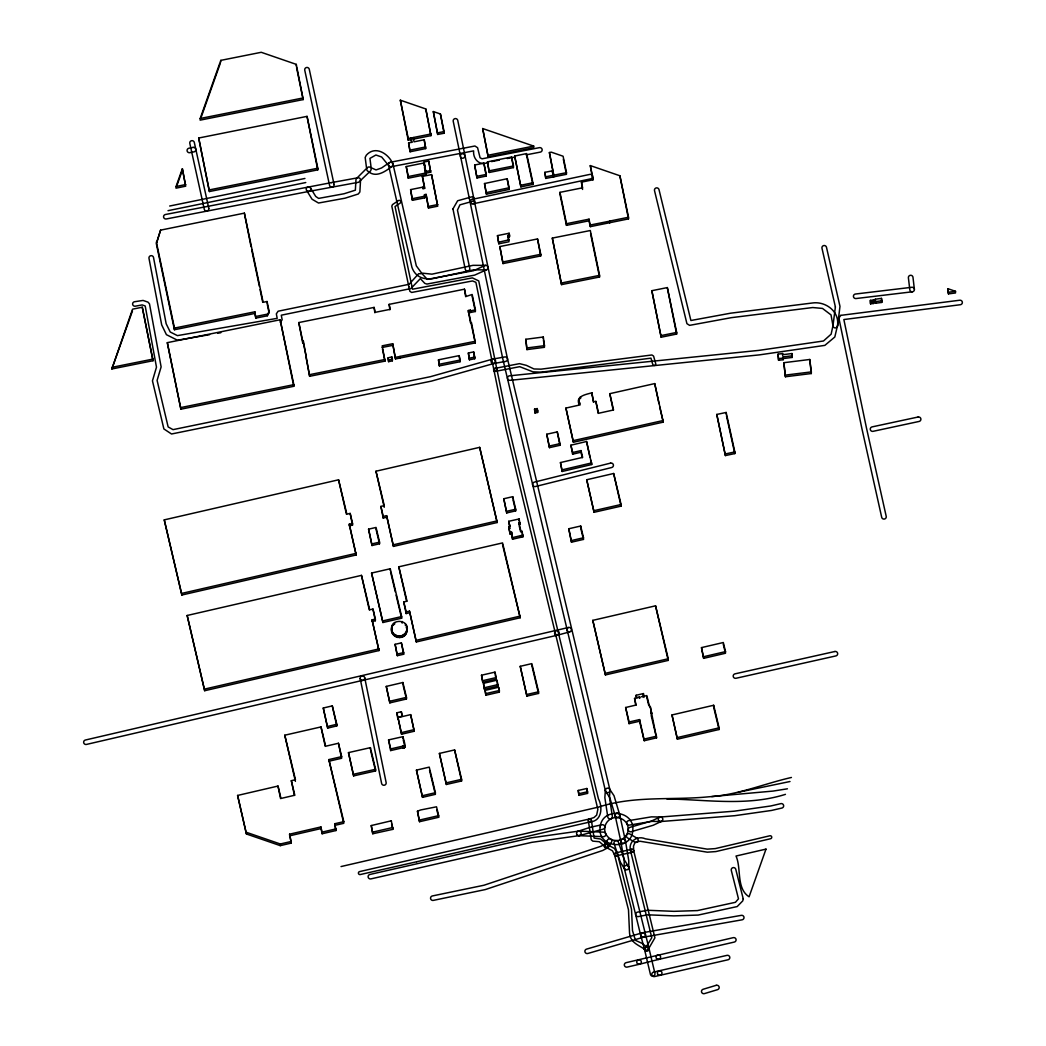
<?xml version="1.0" encoding="UTF-8"?>
<svg xmlns="http://www.w3.org/2000/svg" width="1046" height="1046" viewBox="0 0 1046 1046"><rect width="100%" height="100%" fill="white"/><g stroke="black" fill="none" stroke-linecap="round" stroke-linejoin="round"><path stroke-width="1.5" d="M624.174 867.579L624.201 861.25L620.893 841.559M628.777 867.605L628.764 860.636L625.443 840.879M111.857 368.976L132.541 309.171L142.269 307.21L153.03 360.726L111.857 368.976L132.502 310.819M142.269 307.21L153.03 360.726M254.832 313.447L255.812 318.115L267.305 315.787L269.136 311.407L267.057 301.51L263.134 302.307L244.372 213.136L160.574 230.133L156.325 243.653L174.421 329.738L254.832 313.447L254.871 311.8L174.46 328.091L174.421 329.738M160.574 230.133L156.848 242.162M167.308 342.657L180.893 409.195L293.782 386.301L293.821 384.653L280.171 319.762L167.308 342.657L180.893 409.195M164.248 519.875L181.873 595.017L356.163 554.981L349.246 524.19L352.541 523.445L350.162 513.416L346.88 514.174L338.564 479.8L164.248 519.875L181.873 595.017M176.042 186.528L176.003 188.175L185.704 186.175L182.357 168.72L176.042 186.528L185.757 184.527M185.364 184.593L182.357 168.72M198.701 138.02L209.409 191.536L317.749 169.87L317.788 168.223L307.04 116.368L198.701 138.02L209.409 191.536M187.156 615.479L204.676 690.713L378.966 650.56L372.075 619.847L375.37 619.088L372.977 609.06L369.696 609.818L361.471 575.378L187.156 615.479L204.676 690.713M200.178 118.499L200.139 120.146L303.183 99.579L296.28 64.368L261.239 52.3L220.798 60.367L200.178 118.499L303.222 97.932M220.758 62.015L220.798 60.367M244.372 213.136L251.027 246.634M284.774 735.207L295.456 779.728L291.324 780.682L294.815 795.222L280.982 798.451L278.001 786.056L237.599 795.444L246.425 833.989L280.263 845.639L291.272 843.089L289.585 834.185L320.926 826.941L322.129 833.754L336.014 830.524L334.825 823.725L343.794 821.672L328.862 759.592L341.663 756.624L338.446 743.261L325.659 746.229L321.004 726.918L284.774 735.207L295.403 781.375M255.812 318.115L254.871 311.8M246.425 833.989L237.599 795.444M267.005 303.157L267.057 301.51M267.305 315.787L269.136 311.407M280.171 319.762L293.782 386.301M296.227 66.016L296.28 64.368M278.001 786.056L280.563 798.556M280.263 845.639L280.315 843.991L246.464 832.341M470.491 322.848L468.307 310.505L470.321 310.113L470.425 312.493L475.355 311.512L475.407 309.864L472.164 294.488L466.019 296.476L464.476 289.18L389.138 304.36L390.184 309.328L388.681 309.642L375.148 312.349L374.115 307.406L298.79 322.56L302.686 342.787L303.353 341.022L302.686 342.787M307.04 116.368L317.749 169.87M291.272 843.089L289.585 834.185M291.324 780.682L294.423 795.418M303.353 341.022L309.642 376.299L384.98 361.118L382.195 345.821L392.721 343.729L395.493 358.935L475.315 342.905L468.307 310.505M309.642 376.299L305.798 355.967M321.004 726.918L325.254 746.386M323.266 708.011L327.699 728.081L336.786 725.924L336.825 724.277L332.288 705.893L323.266 708.011L327.699 728.081M322.129 833.754L320.926 826.941M343.376 821.764L328.862 759.592M332.288 705.893L336.786 725.924M338.564 479.8L346.448 514.253M334.825 823.725L334.785 825.372L343.742 823.32L343.794 821.672M338.446 743.261L341.271 756.781M341.663 756.624L341.624 758.272L328.81 761.24M356.163 554.981L349.246 524.19M350.162 513.416L352.502 525.092L349.207 525.837M352.502 525.092L352.541 523.445M348.475 752.61L353.64 775.884L375.553 770.928L375.592 769.281L370.389 747.655L348.475 752.61L353.64 775.884M361.471 575.378L369.29 609.896M374.115 307.406L374.847 312.767M368.571 529.158L372.036 545.515L379.502 543.802L379.554 542.155L376.05 527.446L368.571 529.158L372.036 545.515M371.565 573.051L382.928 622.501L401.612 618.212L401.651 616.565L390.25 568.763L371.565 573.051L382.928 622.501M378.966 650.56L372.075 619.847M386.575 517.286L383.202 518.058L383.241 516.41L386.628 515.652L393.453 546.404L497.19 522.516L479.656 447.348L375.972 471.223L384.222 507.284M372.977 609.06L375.331 620.736L372.023 621.494M370.349 749.302L370.389 747.655M375.331 620.736L375.37 619.088M391.086 820.862L371.252 825.556L372.768 833.754L392.917 829.334L391.309 820.809M375.972 471.223L384.261 505.636L380.888 506.408L383.202 518.058M372.768 833.754L371.252 825.556M389.138 304.36L389.883 309.734M388.118 357.81L388.602 361.668L392.342 360.805L392.381 359.157L391.845 356.948L388.118 357.81L388.602 361.668M391.845 356.948L392.342 360.805M395.493 358.935L392.721 343.729M431.004 133.98L413.144 137.549L413.105 139.196L430.965 135.627L425.8 108.954L400.33 100.181L408.228 140.177L411.078 139.602L411.117 137.954L408.267 138.53L408.228 140.177M386.262 686.411L389.857 702.873L406.436 699.016L406.476 697.368L402.88 682.515L386.262 686.411L389.857 702.873M390.21 570.41L390.25 568.763M393.453 546.404L386.628 515.652M402.932 747.746C407.574 749.799 403.102 738.058 402.893 736.672L388.563 739.901L390.668 750.57L402.932 747.746L402.971 746.099L390.707 748.923L390.668 750.57M391.675 630.673C388.955 617.911 410.463 618.578 406.907 631.183C405.521 641.76 388.589 637.759 391.766 627.574M391.845 631.849L391.714 629.025M391.714 629.221L392.067 626.162M392.328 633.209L391.897 630.202M392.655 624.841L392.028 627.809M399.99 358.137L400.017 356.398L475.368 341.258M392.969 634.36L392.368 631.562M393.531 625.194L393.571 623.547M393.911 635.471L393.008 632.712M408.267 178.186L408.319 176.539L425.984 172.995L423.905 163.006L406.227 166.549L408.267 178.186L425.931 174.643L424.101 162.012L428.729 161.071L430.677 172.198L426.049 173.126L424.101 162.012M394.604 624.187L394.643 622.54M395.1 644.31L397.336 655.672L403.625 654.26L403.678 652.612L401.376 642.898L395.1 644.31L397.336 655.672M395.27 636.53L395.31 634.883L393.95 633.824M411.117 137.954L411.967 142.23L408.607 142.884L410.097 151.762L425.67 148.584L424.218 139.772L414.046 141.811L413.144 137.549M396.46 637.132L396.499 635.484L395.31 634.883M409.457 612.799L406.162 613.557L406.201 611.91L409.509 611.152L416.334 641.956L520.215 617.741L502.564 542.913L398.801 566.814L406.606 601.293M410.097 151.762L408.607 142.884M392.668 829.386L392.668 827.53L372.807 832.106M397.742 637.511L397.781 635.863L396.499 635.484M401.572 734.214L397.99 717.595L410.647 714.627L414.242 731.246L401.572 734.214L397.898 717.229L402.409 716.17L401.337 711.751L396.826 712.823L397.846 718.877M422.388 176.408L424.833 188.28L423.264 188.633L422.976 187.116L410.607 189.614L412.425 200.296L424.807 197.838L424.493 194.674L426.088 194.386L428.494 208.049L437.751 206.18L431.553 174.59L422.388 176.408L424.493 188.45M399.324 637.668L399.376 636.02C403.743 636.203 408.463 631.405 406.306 627.051M400.919 637.511L400.971 635.863M412.425 200.296L410.607 189.614M401.376 642.898L403.625 654.26M402.174 623.128L402.226 621.481M402.566 636.975L402.605 635.327M398.801 566.814L407.025 601.202L403.743 601.96L406.162 613.557M401.337 711.751L402.017 716.34M402.841 684.162L402.88 682.515M404.044 636.073L404.083 634.425M405.103 635.079L405.142 633.431M405.43 625.586L405.469 623.939M402.841 738.319L402.893 736.672M405.887 634.007L405.926 632.359M403.168 748.099L402.971 746.099M403.416 748.23L403.037 746.216M403.547 748.282L403.338 746.517M406.567 632.595L406.606 630.947M406.685 628.031L406.724 626.384M403.691 748.282L403.73 746.648L405.024 745.628M403.834 748.282L404.018 746.596M404.109 748.191L404.266 746.465M404.331 748.021L404.527 746.138M404.527 747.655L404.58 745.72M422.937 188.764L422.976 187.116M424.218 139.772L425.67 148.584M423.852 164.653L423.905 163.006M425.8 108.954L430.965 135.627M410.647 714.627L414.242 731.246M424.807 197.838L424.493 194.674M428.494 208.049L426.088 194.386M428.729 161.071L430.677 172.198M416.334 641.956L409.509 611.152M431.553 174.59L437.424 204.598M433.305 111.543L437.699 134.45L444.04 133.247L444.092 131.6L440.418 113.988L433.305 111.543L437.699 134.45M416.439 770.131L422.519 797.34L435.345 794.345L435.384 792.698L429.239 767.123L416.439 770.131L422.519 797.34M417.459 811.238L419.538 821.698L438.627 817.292L438.666 815.645L436.522 806.806L420.597 809.97L417.459 811.238L419.538 821.698M440.418 113.988L444.04 133.247M438.483 359.824L439.359 365.891L460.044 361.72L460.083 360.072L459.155 355.627L438.483 359.824L439.359 365.891M439.398 753.421L446.367 784.474L461.574 780.983L461.613 779.335L454.605 749.93L439.398 753.421L446.367 784.474M459.155 355.627L460.044 361.72M464.476 289.18L465.666 296.659M454.605 749.93L461.574 780.983M468.36 352.999L469.432 359.811L474.701 358.739L474.74 357.091L473.655 351.914L468.36 352.999L469.432 359.811M470.425 312.493L470.321 310.113M474.662 165.02L476.989 177.951L486.22 176.068L486.259 174.421L483.88 163.15L474.662 165.02L476.989 177.951M471.471 322.599L475.315 342.905M473.655 351.914L474.701 358.739M482.677 128.54L488.181 156.874L533.669 147.748L533.708 146.1L482.677 128.54L488.181 156.874M483.88 163.15L486.22 176.068M484.507 183.534L486.455 194.216L509.088 189.418L509.127 187.77L507.153 178.735L484.507 183.534L486.455 194.216M479.656 447.348L497.19 522.516M487.462 161.869L489.293 172.459L513.403 167.608L513.455 165.961L511.586 157.005L487.462 161.869L489.293 172.459M481.513 675.219L482.781 682.306L496.235 679.194L496.275 677.56L494.98 672.12L481.513 675.219L482.781 682.306M483.448 683.326L484.455 689.366L497.922 686.254L497.961 684.607L496.889 680.201L483.448 683.326L484.455 689.366M485.135 690.373L485.854 695.25L499.321 692.138L499.373 690.491L498.602 687.248L485.135 690.373L485.854 695.25M497.478 235.612L498.824 243.81L508.971 241.744L508.016 235.415L509.52 235.102L509.127 233.245L497.478 235.612L498.824 243.81M499.831 246.568L503.034 263.579L540.704 255.943L540.756 254.296L537.526 238.933L499.831 246.568L503.034 263.579M507.153 178.735L509.088 189.418M494.941 673.768L494.98 672.12M508.591 240.018L508.016 235.415M496.85 681.848L496.889 680.201M509.127 233.245L509.48 236.749L507.977 237.063M509.48 236.749L509.52 235.102M511.586 157.005L513.403 167.608M498.602 687.248L499.321 692.138M503.793 498.746L506.735 512.932L515.652 510.879L515.704 509.232L512.723 496.693L503.793 498.746L506.735 512.932M514.671 156.05L520.895 186.881L532.859 184.41L532.898 182.762L526.622 153.566L514.671 156.05L520.895 186.881M520.045 522.752L518.973 523L518.921 524.647L519.993 524.399L519.143 518.973L508.709 521.3L509.585 526.844M518.973 523L521.026 531.59L522.098 531.342L522.961 536.781L512.54 539.226L511.599 533.826L510.173 534.153L508.853 528.544L508.892 526.896L510.304 526.569L509.964 525.131M510.173 534.153L508.892 526.896M511.625 535.356L511.651 532.179L510.226 532.519M512.671 498.341L512.723 496.693M511.939 535.277L511.651 532.179M512.54 539.226L511.991 533.63M519.091 520.62L519.143 518.973M520.673 537.369L520.699 535.657L523 535.134M525.811 339.283L526.949 349.599L544.43 347.324L544.482 345.677L543.292 337.008L525.811 339.283L526.949 349.599M522.059 532.989L522.098 531.342M520.228 666.315L526.909 696.113L538.52 693.433L538.572 691.798L531.826 663.622L520.228 666.315L526.909 696.113M537.526 238.933L540.704 255.943M534.571 409.104L534.977 412.974L537.618 412.451L537.657 410.803L537.213 408.581L534.571 409.104L534.977 412.974M537.213 408.581L537.618 412.451M544.888 172.329L545.764 178.421L553.282 176.931L553.321 175.283L552.406 170.851L544.888 172.329L545.764 178.421M543.253 338.656L543.292 337.008M549.398 152.533L554.04 176.774L566.448 174.316L566.487 172.668L563.088 156.22L551.294 152.167L549.398 152.533L554.04 176.774M552.366 172.498L552.406 170.851M546.77 434.234L549.464 447.649L559.937 445.295L559.989 443.648L557.257 431.893L546.77 434.234L549.464 447.649M552.314 238.096L561.545 284.617L599.528 277.007L599.567 275.36L590.31 230.525L552.314 238.096L561.545 284.617M589.016 220.811L590.336 226.642L628.476 218.902L628.515 217.254L619.886 175.767L590.284 165.582L593.239 179.742L581.445 182.148L582.609 187.796L559.963 192.346L559.924 193.994L566.461 225.348L589.016 220.811L589.068 219.163L566.501 223.7L566.461 225.348M557.257 431.893L559.937 445.295M581.001 450.578L582.661 457.377L560.447 462.567L562.186 471.471L591.735 464.529L586.571 441.504L570.894 445.191L572.646 454.173L580.961 452.225L581.001 450.578L572.685 452.526L572.646 454.173M562.186 471.471L560.447 462.567M579.615 402.618C579.026 407.247 579.17 399.206 580.125 404.894L565.912 408.071L573.404 442.236L663.256 422.139L654.718 383.594L609.779 393.675L613.178 410.137M568.776 528.753L571.495 542.181L583.446 539.422L583.498 537.775L580.687 526.02L568.776 528.753L571.495 542.181M573.404 442.236L565.912 408.071M581.445 182.148L582.57 189.444M579.079 404.371C575.418 395.872 586.375 394.486 591.958 392.76L593.33 402.056M579.693 399.088L579.732 397.441M580.608 398.382L580.648 396.735M580.635 527.668L580.687 526.02M590.284 165.582L592.86 179.807M590.336 226.642L589.068 219.163M586.571 441.504L589.879 456.893M578.229 790.449L578.961 795.352L587.512 793.404L587.564 791.757L586.806 788.501L578.229 790.449L578.961 795.352M586.714 479.748L594.076 512.292L621.049 506.146L621.089 504.499L613.649 473.498L586.714 479.748L594.076 512.292M591.644 394.734L591.958 392.76M591.683 393.087L593.71 401.873L595.854 401.376L598.207 413.432M586.806 788.501L587.512 793.404M592.794 620.356L605.438 674.932L668.198 660.405L668.237 658.758L655.554 605.817L592.794 620.356L605.438 674.932M609.674 221.085L609.661 222.811L609.674 221.085L628.515 217.254M619.886 175.767L628.476 218.902M613.649 473.498L621.049 506.146M643.918 697.434L643.434 693.576L636.164 695.263L636.687 697.473L639.851 697.198L634.556 698.414L636.125 705.03L625.639 707.501L629.064 723.636L639.564 721.243L639.603 719.596L629.117 721.988L629.064 723.636M634.556 698.414L635.772 705.357M636.112 696.911L636.164 695.263M639.707 698.401L639.747 696.754M651.841 290.696L661.164 337.217L676.631 334.066L676.67 332.419L667.322 287.585L651.841 290.696L661.164 337.217M643.382 695.224L643.434 693.576M643.957 695.786L641.721 696.767L646.833 695.577L649.488 706.599L650.233 706.429L656.548 737.835L644.258 740.712L639.603 719.596M654.718 383.594L658.967 403.691M650.233 706.429L651.566 713.764L650.808 713.934L650.86 712.287M651.566 713.764L651.606 712.117M655.554 605.817L668.198 660.405M667.322 287.585L676.631 334.066M671.99 714.954L677.39 739.195L719.06 729.507L719.099 727.859L713.66 705.265L671.99 714.954L677.39 739.195M701.487 647.605L703.644 658.352L725.466 653.253L725.519 651.606L723.309 642.519L701.487 647.605L703.644 658.352M716.785 414.438L725.401 455.572L734.789 453.585L734.828 451.937L726.159 412.464L716.785 414.438L725.401 455.572M713.607 706.913L713.66 705.265M726.12 414.111L726.159 412.464M778.041 354.149L778.59 360.295L783.166 359.706L783.062 356.934L792.201 355.797L791.914 353.548L782.761 354.699L782.617 353.561L778.041 354.149L778.59 360.295M782.565 355.209L782.617 353.561M783.166 359.706L783.062 356.934M783.846 362.7L785.415 376.756L811.291 373.54L811.343 371.892L809.735 359.484L783.846 362.7L785.415 376.756M791.914 353.548L792.162 357.444L783.009 358.582M792.162 357.444L792.201 355.797M809.735 359.484L811.291 373.54M870.377 300.359L870.56 303.863L873.658 303.484L873.711 301.836L873.475 299.993L870.377 300.359L870.56 303.863M873.475 299.993L873.658 303.484M875.254 299.221L875.541 303.248L881.765 302.412L881.804 300.764L881.477 298.385L875.254 299.221L875.541 303.248M881.477 298.385L881.765 302.412M948.003 288.735L948.447 293.887L955.482 292.972L955.521 291.324L948.003 288.735L948.447 293.887M406.907 631.183L406.999 627.94M605.386 790.214L604.85 797.614L607.778 816.939A2.301 2.262 1.5 0 0 610.354 818.913A2.301 2.262 1.5 0 0 612.355 816.39L609.439 797.144L609.988 790.593M176.526 186.698L182.318 170.367M200.675 118.616L220.209 63.545M578.595 401.076L579 400.003M630.62 851.065L651.789 937.739L645.434 948.121A1.53 1.517 1.5 0 0 645.905 950.16A1.53 1.517 1.5 0 0 647.997 949.794L654.914 937.817L633.601 850.359M608.445 847.064L611.479 842.278A2.301 2.262 1.5 0 0 610.733 839.154A2.301 2.262 1.5 0 0 607.556 839.886L604.536 844.671A2.301 2.262 1.5 0 0 606.026 848.084A2.301 2.262 1.5 0 0 608.759 845.521A2.301 2.262 1.5 0 0 605.373 843.887L601.058 846.24L483.945 885.243L432.377 895.951A2.301 2.262 1.5 0 0 430.599 898.645A2.301 2.262 1.5 0 0 433.332 900.384L485.305 889.571L602.744 850.476L607.608 847.848M280.276 322.416L282.145 319.762L281.282 315.199L410.817 288.565L420.374 278.615L424.781 283.361L426.925 284.067L474.662 275.111L486.704 269.698M389.4 162.627L381.555 167.975L376.037 169.936L369.97 167.177A2.301 2.262 1.5 0 0 366.924 168.275A2.301 2.262 1.5 0 0 368.035 171.283C375.945 178.369 385.451 171.387 392.028 166.353A2.301 2.262 1.5 0 0 391.975 162.588A2.301 2.262 1.5 0 0 388.458 164.052A2.301 2.262 1.5 0 0 391.165 166.719L473.629 150.872C472.766 159.371 480.245 166.615 488.39 162.208M659.542 817.24L651.671 820.966L629.875 827.386A2.301 2.262 1.5 0 0 628.332 830.21A2.301 2.262 1.5 0 0 631.196 831.727L653.175 825.268L661.543 821.319M611.139 818.704C616.787 815.893 624.083 818.39 626.999 823.934A11.741 11.545 1.5 0 1 626.672 834.786A11.768 11.584 1.5 0 1 616.277 840.592L613.374 840.186A11.833 11.65 1.5 0 1 604.771 830.472A11.768 11.584 1.5 0 1 611.204 818.652M578.137 831.23L590.807 827.125L602.012 824.771A2.301 2.262 1.5 0 1 604.745 826.51A2.301 2.262 1.5 0 1 602.967 829.203L579.576 835.545M589.316 819.031A1.53 1.517 1.5 0 1 591.382 820.692A1.53 1.517 1.5 0 1 588.885 821.607A1.53 1.517 1.5 0 1 589.316 819.031L593.984 817.541L596.638 815.148L597.867 809.264L506.016 428.952L475.891 282.315L472.517 280.943L411.64 292.462L409.849 291.285L408.842 286.669M590.336 821.881C601.96 821.018 602.836 807.002 598.443 798.869L509.01 428.285L478.728 280.903L472.374 277.883L412.529 289.206L395.035 206.559L400.147 203.107A1.53 1.517 1.5 0 0 400.553 201.015A1.53 1.517 1.5 0 0 398.408 200.623L392.459 204.637L391.819 206.193L408.842 286.656M642.336 932.797L586.531 949.127A2.301 2.262 1.5 0 0 584.989 951.952A2.301 2.262 1.5 0 0 587.852 953.481L643.656 937.138M492.692 359.105L430.324 376.717L173.035 429.631L168.144 426.938L157.096 380.404L161.123 366.911L149.486 303.863L147.983 302.124L143.067 300.437L134.489 301.745A2.301 2.262 1.5 0 0 132.659 304.399A2.301 2.262 1.5 0 0 135.352 306.19L142.138 304.922L145.198 305.968L156.482 367.172L152.454 380.836L163.882 428.938L171.531 433.998L431.357 381.136L493.974 363.472M341.035 866.559L598.874 807.002C634.608 795.431 672.212 800.452 708.94 796.777C737.469 795.13 763.881 783.768 791.43 777.466M568.501 627.495L85.419 740.019A2.301 2.262 1.5 0 0 83.706 742.738A2.301 2.262 1.5 0 0 86.478 744.425L557.413 635.197M557.492 635.184L569.73 631.862M639.616 964.203L658.902 959.352M327.751 726.434L336.825 724.277M562.225 469.824L591.788 462.894M508.853 528.544L510.265 528.217M703.683 656.705L725.519 651.606M401.625 732.566L414.281 729.598M644.297 739.064L656.6 736.188M416.373 640.309L520.254 616.094M389.897 701.225L406.476 697.368M422.558 795.692L435.384 792.698M677.429 737.548L719.099 727.859M322.168 832.106L336.054 828.877M280.315 843.991L291.324 841.442M416.687 861.76L590.219 821.921M388.641 360.02L392.381 359.157M372.075 543.868L379.554 542.155M393.505 544.757L497.229 520.869M571.534 540.534L583.498 537.775M204.728 689.066L379.005 648.912M482.821 680.658L496.275 677.56M484.494 687.719L497.961 684.607M485.893 693.603L499.373 690.491M605.477 673.284L668.237 658.758M526.962 694.466L538.572 691.798M289.546 835.832L320.887 828.589M419.59 820.051L438.666 815.645M785.441 794.359C746.922 806.479 706.325 799.615 666.877 798.948M639.577 964.216L627.155 967.092A2.301 2.262 1.5 0 1 624.384 965.406A2.301 2.262 1.5 0 1 626.096 962.673L733.259 937.661A2.301 2.262 1.5 0 1 736.031 939.347A2.301 2.262 1.5 0 1 734.305 942.067L658.849 959.365M506.774 511.285L515.704 509.232M181.912 593.37L356.202 553.334M512.579 537.592L520.699 535.657M382.967 620.853L401.651 616.565M446.407 782.826L461.613 779.335M589.513 818.966L359.602 871.593A1.53 1.517 1.5 0 0 358.451 873.41A1.53 1.517 1.5 0 0 360.282 874.548L416.687 861.76M594.115 510.644L621.089 504.499M579 793.705L587.564 791.757M353.692 774.236L375.592 769.281M549.503 446.001L559.989 443.648M573.443 440.588L663.295 420.492M397.375 654.025L403.678 652.612M494.771 368.414L519.522 363.642L526.36 365.355L533.983 368.963L541.03 369.16L651.893 354.973L653.567 356.071L655.685 363.498A1.53 1.517 1.5 0 1 654.626 365.368A1.53 1.517 1.5 0 1 652.73 364.309L650.965 358.15L541.318 372.167L532.937 371.827L519.705 366.675L495.438 371.369M631.784 849.234L615.702 852.908M632.438 852.189L616.316 855.863M486.495 192.569L509.127 187.77M472.034 199.394L589.931 174.381A2.301 2.262 1.5 0 1 592.664 176.12M473.014 203.826L590.912 178.814A2.301 2.262 1.5 0 0 592.69 177.009M725.453 453.925L734.828 451.937M789.992 781.519L738.162 792.28M520.947 185.234L532.898 182.762M410.15 150.114L425.709 146.937M169.674 206.023L304.935 178.461M168.014 210.677L305.772 182.54M477.041 176.303L486.259 174.421M498.864 242.162L508.957 239.848M469.484 358.163L474.74 357.091M661.203 335.57L676.67 332.419M428.533 206.402L437.803 204.532M503.074 261.931L540.756 254.296M255.865 316.467L267.358 314.14M180.932 407.548L293.821 384.653M488.221 155.226L533.708 146.1M489.332 170.812L513.455 165.961M111.909 367.342L153.069 359.079M309.681 374.651L385.02 359.471M439.412 364.243L460.083 360.072M209.448 189.888L317.788 168.223M426.101 171.479L430.717 170.55M545.816 176.774L553.321 175.283M561.597 282.969L599.567 275.36M470.478 310.845L475.407 309.864M382.143 347.468L392.681 345.376M412.464 198.648L424.846 196.19M554.079 175.127L566.487 172.668M590.389 224.995L609.713 221.164M468.268 312.153L470.269 311.76M395.532 357.287L400.043 356.49M535.029 411.326L537.657 410.803M491.542 161.594L499.4 160.064M507.271 158.534L515.142 157.005M526.151 154.86L540.311 152.115A2.301 2.262 1.5 0 0 542.116 149.447A2.301 2.262 1.5 0 0 539.409 147.656L482.023 158.822L480.075 157.763L477.577 147.708L474.91 146.009L390.276 162.261M308.975 191.392L166.327 218.954A2.301 2.262 1.5 0 1 163.607 217.176A2.301 2.262 1.5 0 1 165.425 214.508L331.373 182.619M787.416 788.802L773.099 791.077L711.738 796.555M437.738 132.803L444.092 131.6M308.962 191.392L358.66 182.252L370.65 170.812L371.291 168.942L369.944 158.391L375.906 155.004L381.646 157.005L388.589 165.503L411.915 267.279C415.131 276.693 423.225 279.883 432.586 278.681L473.694 269.829L485.71 269.907A2.301 2.262 1.5 0 0 487.985 267.161L457.743 120.395A2.301 2.262 1.5 0 0 455.036 118.616A2.301 2.262 1.5 0 0 453.219 121.271L502.969 359.641L605.451 790.92M331.373 182.619L357.104 177.925L366.584 168.419L365.172 157.462L366.309 155.213C375.422 144.949 388.785 153.958 392.969 164L416.308 265.828L421.616 273.071L431.959 274.17L473.014 265.331L485.749 265.383M424.441 196.321L426.049 196.033M492.914 359.053L504.813 356.948A2.301 2.262 1.5 0 1 507.493 358.778L609.936 789.887M493.738 363.524L505.636 361.406A2.301 2.262 1.5 0 0 507.493 358.778L487.985 267.188A2.301 2.262 1.5 0 0 484.756 265.592L473.511 270.718L427.317 279.374L422.048 273.699L418.622 273.725L409.117 284.29L278.131 311.211L276.34 313.839L277.19 318.337L177.428 335.622L170.237 332.013L166.157 323.737L153.527 257.512A2.301 2.262 1.5 0 0 150.833 255.695A2.301 2.262 1.5 0 0 148.99 258.336L161.685 324.875L166.419 334.668L177.467 340.225L209.605 334.655M642.584 932.744L741.287 915.355A2.301 2.262 1.5 0 1 743.968 917.185A2.301 2.262 1.5 0 1 742.098 919.813L643.408 937.203M217.633 333.269L220.85 332.706M578.53 831.139L530.91 837.885L369.892 874.469A2.301 2.262 1.5 0 0 368.166 877.189A2.301 2.262 1.5 0 0 370.938 878.888L531.839 842.331L579.183 835.623M875.58 301.601L881.804 300.764M948.487 292.239L955.521 291.324M526.988 347.952L544.482 345.677M778.642 358.647L783.206 358.059M785.454 375.109L811.343 371.892M870.599 302.216L873.711 301.836M912.387 291.782L856.02 298.541A2.301 2.262 1.5 0 1 853.444 296.567A2.301 2.262 1.5 0 1 855.458 294.031L911.824 287.284A2.301 2.262 1.5 0 1 914.387 289.258A2.301 2.262 1.5 0 1 912.374 291.782A2.301 2.262 1.5 0 1 909.811 289.781L908.399 277.805A2.301 2.262 1.5 0 1 910.412 275.294A2.301 2.262 1.5 0 1 912.975 277.282L914.387 289.271M660.353 817.031L734.214 811.186L770.719 805.982L780.826 803.642A2.301 2.262 1.5 0 1 783.598 805.328A2.301 2.262 1.5 0 1 781.885 808.048L771.49 810.454L734.815 815.684L660.732 821.541M660.588 817.018L651.41 816.861L628.672 820.626A2.301 2.262 1.5 0 0 626.789 823.228A2.301 2.262 1.5 0 0 629.444 825.085L651.959 821.358L660.497 821.555M579.053 831.125L603.45 832.145A2.301 2.262 1.5 0 1 605.778 834.394A2.301 2.262 1.5 0 1 603.49 836.682L578.66 835.649M397.781 635.863L399.376 636.02M605.856 847.247L612.446 850.777L614.59 854.961M645.8 950.082C637.759 944.277 629.483 942.877 629.444 930.992L628.489 909.811L614.538 854.804M605.477 846.999L599.371 841.729L592.807 841.128L591.265 839.833L588.349 820.718M609.596 789.129L614.015 795.705L619.637 814.586M605.778 791.678L609.687 797.327L615.218 815.854M628.437 866.402L624.501 860.165L618.461 842.239A2.301 2.262 1.5 0 0 615.597 840.696A2.301 2.262 1.5 0 0 614.041 843.507L620.291 862.009L624.514 868.781M310.505 187.992L315.735 196.452L318.612 198.4L344.056 193.758L355.365 190.176L355.941 179.899A2.301 2.262 1.5 0 1 358.36 177.755A2.301 2.262 1.5 0 1 360.543 180.147L359.876 191.98L358.281 194.007L345.049 198.191L318.52 203.029L312.048 199.224L306.57 190.346M617.428 853.811L614.486 848.515L607.111 844.488A1.53 1.517 1.5 0 0 604.954 845.874A1.53 1.517 1.5 0 0 607.125 847.247A1.53 1.517 1.5 0 0 607.504 844.737L600.796 839.049L594.102 838.081L591.369 820.169M617.48 853.967L631.509 909.249L632.503 930.652L635.445 940.328L642.152 943.414L647.709 947.715A1.53 1.517 1.5 0 1 647.997 949.794M648.978 948.317L628.711 867.056M640.767 935.542L644.532 949.48M625.403 840.67L619.677 814.782M620.932 841.769L615.166 815.671M624.24 868.128L640.753 935.503M403.743 601.96L406.201 611.91M590.624 459.952L591.735 464.529M580.961 452.225L582.282 457.664M570.894 445.191L572.685 452.526M723.257 644.166L725.1 651.736M502.525 544.561L520.215 617.741M497.203 683.313L497.922 686.254M436.836 809.931L438.627 817.292M403.194 685.64L406.436 699.016M396.826 712.823L397.898 717.229M713.973 708.417L719.06 729.507M646.794 697.224L648.69 705.096M651.174 715.425L656.548 737.835M639.564 721.243L644.258 740.712M429.553 770.274L435.345 794.345M370.715 750.845L375.553 770.928M625.639 707.501L629.117 721.988M580.988 529.132L583.446 539.422M519.391 521.876L519.993 524.399M522.359 534.258L522.961 536.781M519.261 526.073L520.633 531.799M531.786 665.269L538.52 693.433M495.268 675.128L496.235 679.194M390.576 571.953L395.362 591.997M396.094 595.082L401.612 618.212M375.998 529.093L379.502 543.802M403.207 739.81L404.985 747.275M391.596 823.83L392.59 827.961M335.099 826.667L336.014 830.524M648.991 948.382L654.914 973.329A2.301 2.262 1.5 0 1 653.201 976.062A2.301 2.262 1.5 0 1 650.429 974.362L644.506 949.415M513.05 499.91L515.652 510.879M508.709 521.3L509.637 525.197M388.563 739.901L390.707 748.923M380.888 506.408L383.241 516.41M609.779 393.675L613.557 409.967L598.587 413.275L595.854 401.376M659.673 406.763L663.256 422.139M726.46 415.693L734.789 453.585M526.583 155.213L532.859 184.41M298.79 322.56L302.725 341.14M472.125 296.136L475.355 311.512M267.305 304.569L269.097 313.055M251.707 249.811L259.408 286.434M260.075 289.624L262.755 302.359M156.364 242.005L174.46 328.091M559.963 192.346L566.501 223.7M424.454 167.504L425.931 174.643M406.227 166.549L408.319 176.539M303.314 342.67L306.086 356.006M590.585 233.716L599.528 277.007M563.349 159.358L566.134 172.825M400.33 100.181L408.267 138.53M382.457 348.985L384.98 361.118M296.567 67.611L303.183 99.579M552.667 173.976L553.282 176.931M364.701 677.716L386.131 782.552A2.301 2.262 1.5 0 1 384.327 785.219A2.301 2.262 1.5 0 1 381.62 783.441L360.19 678.606M411.078 139.602L411.64 142.452M578.634 399.428L579.118 402.723M543.449 340.107L544.234 345.873M633.641 850.594L633.51 846.096L634.961 842.527L639.864 841.219L707.292 852.176L715.856 851.575L770.575 838.722A1.53 1.517 1.5 0 0 771.7 836.905A1.53 1.517 1.5 0 0 769.856 835.78L715.268 848.607L707.253 849.143L645.408 838.827C637.027 835.1 627.901 841.821 630.581 850.829M600.182 826.968C596.756 848.371 632.372 851.405 632.817 829.909C634.582 810.271 602.025 806.806 600.182 826.968M837.571 325.28L834.813 337.008L824.849 345.376L759.357 354.882L510.03 380.326A2.301 2.262 1.5 0 1 507.506 378.286A2.301 2.262 1.5 0 1 509.572 375.815L758.821 350.384L823.477 340.996L831.152 334.145L832.969 325.633L831.021 314.911L822.483 308.426L812.729 307.537L731.311 317.67L689.589 325.358L686.921 323.659L654.508 190.647A2.301 2.262 1.5 0 1 656.208 187.927A2.301 2.262 1.5 0 1 658.993 189.601L690.896 320.507L730.657 313.185L812.389 303C825.372 301.091 839.428 311.185 837.571 325.28M452.957 208.886L465.235 269.188A2.301 2.262 1.5 0 0 467.954 270.953A2.301 2.262 1.5 0 0 469.746 268.273L457.455 210.115L459.926 204.846L472.609 201.303A2.301 2.262 1.5 0 0 474.191 198.505A2.301 2.262 1.5 0 0 471.354 196.949L457.638 200.767L452.957 208.886M835.388 306.949L833.021 325.384A2.301 2.262 1.5 0 0 835.022 327.921A2.301 2.262 1.5 0 0 837.598 325.96L839.977 306.347L826.484 247.287A2.301 2.262 1.5 0 0 823.725 245.575A2.301 2.262 1.5 0 0 821.986 248.281L835.388 306.949M743.235 898.867L742.752 900.894L737.182 906.568L698.192 915.067L673.807 915.878L647.526 914.805L638.387 916.584A2.301 2.262 1.5 0 1 635.68 914.805A2.301 2.262 1.5 0 1 637.498 912.138L647.435 910.268L673.912 911.341L697.394 910.595L735.43 902.306L738.476 898.815L731.298 870.39A2.301 2.262 1.5 0 1 732.985 867.644A2.301 2.262 1.5 0 1 735.769 869.304L743.235 898.867M765.999 849.104L749.08 896.801C736.018 888.433 741.588 868.468 736.018 856.033L765.999 849.104M840.814 315.356L838.853 318.062L861.839 428.285L881.7 517.312A2.301 2.262 1.5 0 0 884.445 519.038A2.301 2.262 1.5 0 0 886.21 516.345L866.336 427.356L843.861 319.54L960.346 304.726A2.301 2.262 1.5 0 0 962.333 302.189A2.301 2.262 1.5 0 0 959.744 300.228L840.814 315.356M716.209 985.319L703.108 989.281A2.301 2.262 1.5 0 0 701.578 992.105A2.301 2.262 1.5 0 0 704.455 993.608L717.556 989.66A2.301 2.262 1.5 0 0 719.086 986.823A2.301 2.262 1.5 0 0 716.209 985.319M610.563 463.117L534.284 482.141A2.301 2.262 1.5 0 0 532.623 484.886A2.301 2.262 1.5 0 0 535.421 486.534L611.701 467.51A2.301 2.262 1.5 0 0 613.361 464.764A2.301 2.262 1.5 0 0 610.563 463.117M659.163 970.793L653.554 972.139A2.301 2.262 1.5 0 0 651.854 974.872A2.301 2.262 1.5 0 0 654.639 976.546L728.042 959.77A2.301 2.262 1.5 0 0 729.742 957.038A2.301 2.262 1.5 0 0 726.97 955.364L659.189 970.793M834.852 651.501L734.998 673.846A2.301 2.262 1.5 0 0 733.259 676.566A2.301 2.262 1.5 0 0 736.018 678.266L835.885 655.92A2.301 2.262 1.5 0 0 837.611 653.201A2.301 2.262 1.5 0 0 834.852 651.501M918.113 417.014L872.076 426.899A2.301 2.262 1.5 0 0 870.324 429.605A2.301 2.262 1.5 0 0 873.057 431.331L919.094 421.446A2.301 2.262 1.5 0 0 920.846 418.74A2.301 2.262 1.5 0 0 918.113 417.014M193.065 147.408L188.921 148.231A2.301 2.262 1.5 0 0 187.129 150.912A2.301 2.262 1.5 0 0 189.836 152.677L193.994 151.853A2.301 2.262 1.5 0 0 195.785 149.173A2.301 2.262 1.5 0 0 193.065 147.408M637.027 838.212L629.862 833.989A2.301 2.262 1.5 0 0 626.711 834.773A2.301 2.262 1.5 0 0 627.495 837.885L634.661 842.095A2.301 2.262 1.5 0 0 637.825 841.324A2.301 2.262 1.5 0 0 637.027 838.212M208.782 208.298L194.308 142.439A2.301 2.262 1.5 0 0 191.575 140.7A2.301 2.262 1.5 0 0 189.81 143.394L204.271 209.252A2.301 2.262 1.5 0 0 207.016 210.991A2.301 2.262 1.5 0 0 208.782 208.298M334.053 184.384L309.263 69.258A2.301 2.262 1.5 0 0 306.53 67.506A2.301 2.262 1.5 0 0 304.752 70.187L329.542 185.312A2.301 2.262 1.5 0 0 332.275 187.064A2.301 2.262 1.5 0 0 334.053 184.384M656.914 958.934A2.301 2.262 1.5 0 0 660.614 957.482A2.301 2.262 1.5 0 0 657.476 955.05A2.301 2.262 1.5 0 0 656.914 958.934M555.426 634.752A2.301 2.262 1.5 0 0 559.152 633.353A2.301 2.262 1.5 0 0 556.054 630.882A2.301 2.262 1.5 0 0 555.426 634.752M360.988 679.913A2.301 2.262 1.5 0 0 364.714 678.527A2.301 2.262 1.5 0 0 361.628 676.043A2.301 2.262 1.5 0 0 360.988 679.913M471.04 203.342A2.301 2.262 1.5 0 0 474.792 202.022A2.301 2.262 1.5 0 0 471.746 199.472A2.301 2.262 1.5 0 0 471.04 203.342M461.025 157.698A2.301 2.262 1.5 0 0 464.803 156.442A2.301 2.262 1.5 0 0 461.809 153.854A2.301 2.262 1.5 0 0 461.025 157.698M307.014 190.869A2.301 2.262 1.5 0 0 310.793 189.614A2.301 2.262 1.5 0 0 307.799 187.012A2.301 2.262 1.5 0 0 307.014 190.869M637.589 963.758A2.301 2.262 1.5 0 0 641.316 962.372A2.301 2.262 1.5 0 0 638.23 959.888A2.301 2.262 1.5 0 0 637.589 963.758M614.787 855.301A1.53 1.517 1.5 0 0 617.428 854.961A1.53 1.517 1.5 0 0 615.806 852.882A1.53 1.517 1.5 0 0 614.787 855.301M621.729 842.998A2.301 2.262 1.5 0 0 625.443 841.559A2.301 2.262 1.5 0 0 622.318 839.114A2.301 2.262 1.5 0 0 621.729 842.998M616.068 817.057A2.301 2.262 1.5 0 0 619.716 815.475A2.301 2.262 1.5 0 0 616.499 813.147A2.301 2.262 1.5 0 0 616.068 817.057M658.797 820.757A2.301 2.262 1.5 0 0 662.719 820.025A2.301 2.262 1.5 0 0 660.104 817.057A2.301 2.262 1.5 0 0 658.797 820.757M494.104 371.029A1.53 1.517 1.5 0 0 496.615 370.179A1.53 1.517 1.5 0 0 494.614 368.467A1.53 1.517 1.5 0 0 494.104 371.029M577.248 835.009A2.301 2.262 1.5 0 0 581.092 833.95A2.301 2.262 1.5 0 0 578.229 831.204A2.301 2.262 1.5 0 0 577.248 835.009M631.117 851.862A1.53 1.517 1.5 0 0 633.628 850.973A1.53 1.517 1.5 0 0 631.588 849.287A1.53 1.517 1.5 0 0 631.117 851.862M641.643 936.811A2.301 2.262 1.5 0 0 645.29 935.202A2.301 2.262 1.5 0 0 642.048 932.901A2.301 2.262 1.5 0 0 641.643 936.811M624.893 869.239A2.301 2.262 1.5 0 0 628.724 868.102A2.301 2.262 1.5 0 0 625.809 865.421A2.301 2.262 1.5 0 0 624.893 869.239M645.343 950.696A2.301 2.262 1.5 0 0 649.043 949.206A2.301 2.262 1.5 0 0 645.879 946.8A2.301 2.262 1.5 0 0 645.343 950.696M606.235 792.162A2.301 2.262 1.5 0 0 609.962 790.763A2.301 2.262 1.5 0 0 606.876 788.279A2.301 2.262 1.5 0 0 606.235 792.162M491.96 363.106A2.301 2.262 1.5 0 0 495.621 361.55A2.301 2.262 1.5 0 0 492.405 359.209A2.301 2.262 1.5 0 0 491.96 363.106M567.73 631.483A2.301 2.262 1.5 0 0 571.404 629.967A2.301 2.262 1.5 0 0 568.213 627.587A2.301 2.262 1.5 0 0 567.73 631.483M658.261 974.767A2.301 2.262 1.5 0 0 661.974 973.355A2.301 2.262 1.5 0 0 658.875 970.884A2.301 2.262 1.5 0 0 658.261 974.767"/></g></svg>
